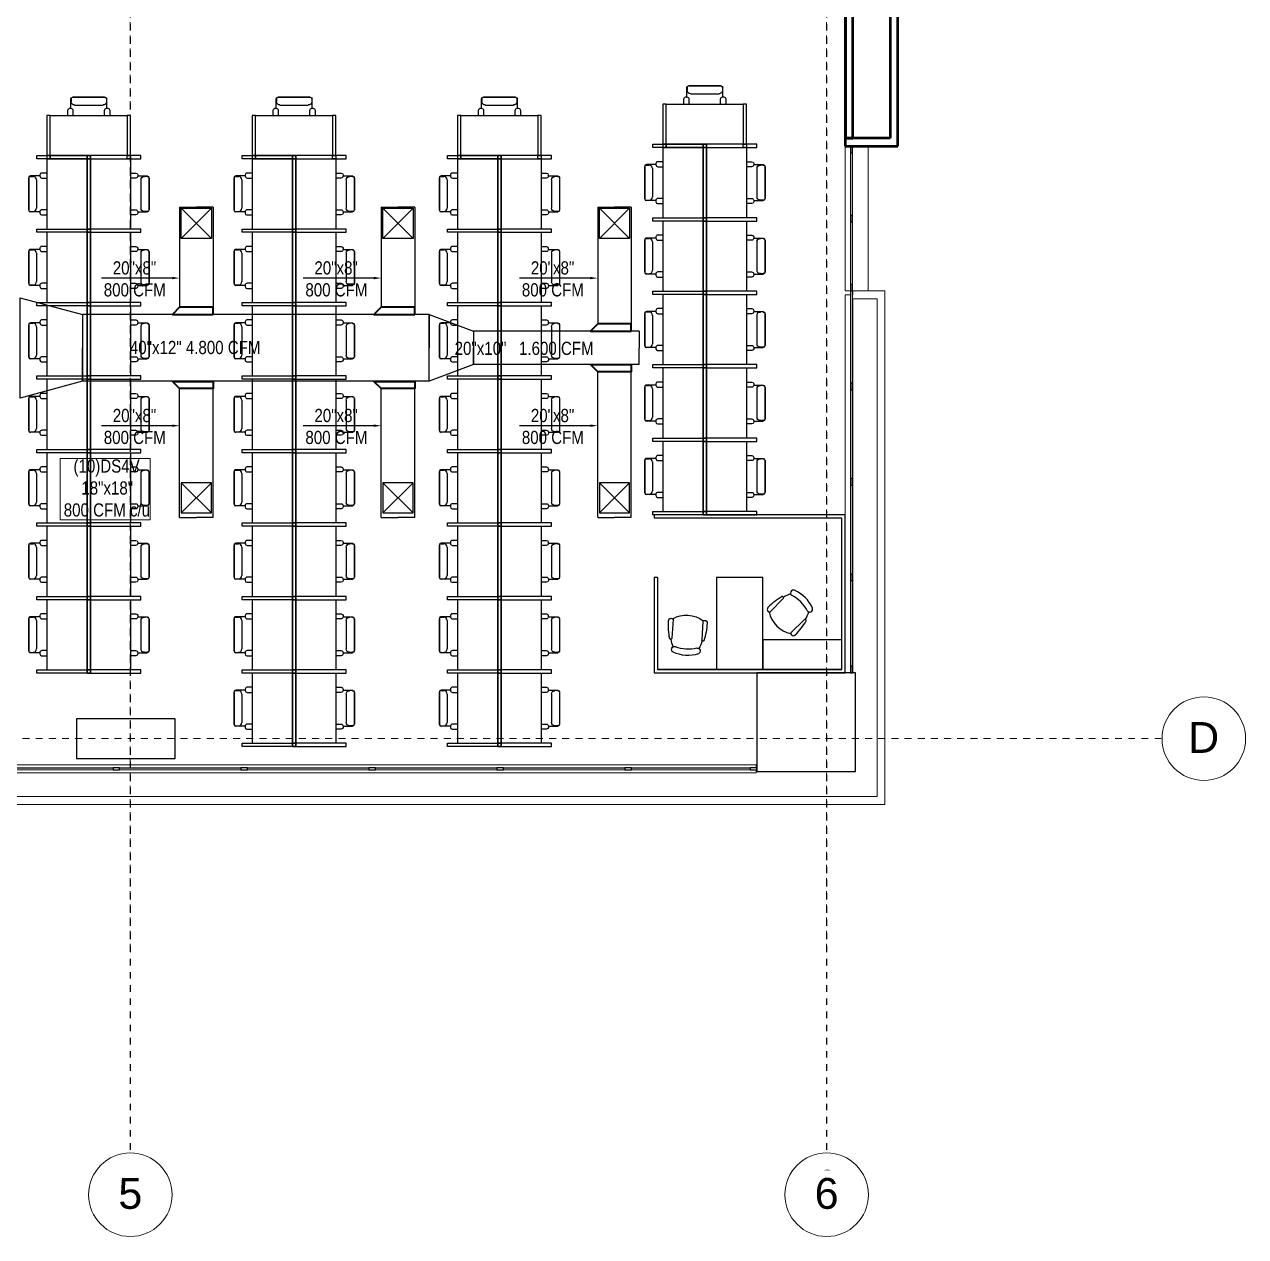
# Model space of a CAD drawing. Header units: inches. Extents: x -3 to 209, y -384 to 20.
# Drawn here: x 174.79 to 193.34, y -209.43 to -191.02 of the extents above; entities that cross this region are included whole.
import ezdxf
from ezdxf import colors
from ezdxf.entities.mleader import LeaderData, LeaderLine
from ezdxf.math import Vec2, Vec3

# ---------------------------------------------------------------- set-up
doc = ezdxf.new("R2010")
doc.units = ezdxf.units.IN
doc.header["$MEASUREMENT"] = 0
for name, pattern in [('Grid Line', [0.022225, 0.0127, -0.003175, 0.003175, -0.003175]), ('Grid Line 1_2_', [0.022225, 0.0127, -0.003175, 0.003175, -0.003175]), ('HIDDEN2', [0.1875, 0.125, -0.0625])]:
    doc.linetypes.add(name, pattern=pattern)
for name, color, linetype, lineweight in [('A-GLAZ-CURT', 253, 'Continuous', 9), ('A-GLAZ-CWMG', 253, 'Continuous', 9), ('A-WALL-PATT', 253, 'Continuous', 50), ('HVAC -Textos Suministro', 7, 'Continuous', 9), ('HVAC Suministro', 5, 'Continuous', 40), ('S-COLS', 6, 'Continuous', 13), ('S-GRID', 253, 'Continuous', 9), ('S-GRID-IDEN', 253, 'Continuous', 9)]:
    doc.layers.add(name, color=color, linetype=linetype, lineweight=lineweight)
for name, color, linetype in [('A-WALL', 253, 'Continuous'), ('HVAC-Rejillas', 2, 'HIDDEN2'), ('HVAC-Suministro', 170, 'Continuous'), ('NFF-FURN', 253, 'Continuous'), ('NFF-LIGHT', 253, 'Continuous')]:
    doc.layers.add(name, color=color, linetype=linetype)
doc.styles.add('Arial', font='arial.ttf', dxfattribs={"height": 0.225})
doc.styles.add('Arial Narrow', font='ARIALN.TTF', dxfattribs={"height": 0.00295})
doc.styles.add('Arial_1', font='arial.ttf', dxfattribs={"height": 0.553237})
doc.styles.get("Standard").update_dxf_attribs({"font": 'arial.ttf'})

# ---------------------------------------------------------------- blocks, each defined once
blk = doc.blocks.new('ds')
at = {"linetype": 'ByBlock', "lineweight": -2}
for p, q in [((-0.0127, -0.0127), (0.0127, 0.0127)), ((-0.0127, 0.0127), (0.0127, -0.0127)), ((-0.0127, -0.0127), (-0.0127, 0.0127)), ((-0.0127, 0.0127), (0.0127, 0.0127)), ((0.0127, 0.0127), (0.0127, -0.0127)), ((0.0127, -0.0127), (-0.0127, -0.0127))]:
    blk.add_line(p, q, dxfattribs=at)
blk = doc.blocks.new('*U69')
blk.add_lwpolyline([(-0.26, -0.0566), (-0.26, 0), (0, 0), (0.0566, -0.0566), (-0.26, -0.0566)])
blk = doc.blocks.new('om 2')
at = {"layer": 'NFF-FURN', "linetype": 'ByBlock', "lineweight": -2, "extrusion": (0, 0, -1)}
for points in [[(1900, -1400), (1900, 0)], [(1200, -450), (1200, 0)], [(1200, 0), (1200, -1400)], [(2562, -265), (2562, -265)], [(2525, -346), (2525, -346)], [(2203, -325), (2203, -325)], [(2177, -238), (2177, -238)], [(2613, -468), (2613, -468)], [(2559, -761), (2581, -476)], [(2112, -733), (2126, -448)], [(2095, -436), (2095, -436)], [(0, -450), (1200, -450)], [(707, -525), (707, -525)], [(2630, -741), (2630, -741)], [(2112, -733), (2112, -733)], [(2044, -705), (2044, -705)], [(773, -557), (773, -557)], [(773, -557), (568, -756)], [(538, -740), (538, -740)], [(2559, -761), (2559, -761)], [(1089, -875), (1089, -875)], [(1089, -875), (889, -1079)], [(526, -895), (526, -895)], [(1120, -942), (1120, -942)], [(904, -1109), (904, -1109)], [(444, -932), (444, -932)], [(754, -1123), (754, -1123)], [(717, -1204), (717, -1204)], [(1200, -1400), (1900, -1400)]]:
    blk.add_lwpolyline(points, dxfattribs=at)
for points in [[(2558, -345, -0.084773), (2591, -462)], [(2562, -265), (2568, -269), (2574, -275, -0.415301), (2570, -338), (2564, -342), (2558, -345)], [(2562, -265), (2568, -269), (2574, -275, -0.415301), (2570, -338, -0.275335), (2525, -346)], [(2177, -238, -0.190618), (2562, -265)], [(2177, -238, -0.190618), (2562, -265)], [(2203, -325, -0.163773), (2525, -346)], [(2203, -325, -0.260185), (2161, -310, -0.41472), (2165, -246), (2171, -242), (2177, -238)], [(2170, -318), (2165, -314), (2161, -310, -0.41472), (2165, -246), (2171, -242), (2177, -238)], [(2120, -434, -0.064311), (2170, -318)], [(2613, -468, -0.062864), (2630, -741)], [(2613, -468, -0.062864), (2630, -741)], [(2591, -462, -0.335448), (2612, -466), (2613, -468)], [(2581, -476), (2582, -470), (2587, -465, -0.415881), (2612, -466), (2613, -468)], [(2095, -436), (2097, -434, -0.415432), (2122, -436), (2125, -442), (2126, -448)], [(2095, -436), (2097, -434, -0.379395), (2120, -434)], [(2044, -705, -0.062793), (2095, -436)], [(2044, -705, -0.062793), (2095, -436)], [(1102, -876, 0.300719), (773, -545)], [(773, -557), (774, -553, 0.414852), (735, -514, 0.197378), (707, -525)], [(773, -545, 0.360765), (735, -514, 0.197378), (707, -525)], [(707, -525, 0.062793), (538, -740)], [(707, -525, 0.062793), (538, -740)], [(2630, -741, -0.198888), (2616, -768, -0.347278), (2568, -771)], [(2630, -741, -0.198158), (2616, -768, -0.414966), (2562, -765), (2559, -761)], [(2568, -771, -0.300719), (2103, -741)], [(2112, -733), (2109, -737, -0.414852), (2054, -733, -0.197378), (2044, -705)], [(2103, -741, -0.360765), (2054, -733, -0.197378), (2044, -705)], [(538, -740), (538, -743, 0.415432), (556, -761), (562, -759), (568, -756)], [(538, -740), (538, -743, 0.379395), (553, -760)], [(1120, -942, 0.198158), (1132, -914, 0.414966), (1093, -875), (1089, -875)], [(1120, -942, 0.198888), (1132, -914, 0.347278), (1102, -876)], [(526, -895, 0.163773), (754, -1123)], [(553, -760, 0.064311), (499, -875)], [(526, -895, 0.260185), (487, -873, 0.41472), (442, -918), (442, -925), (444, -932)], [(499, -875), (493, -874), (487, -873, 0.41472), (442, -918), (442, -925), (444, -932)], [(904, -1109, 0.062864), (1120, -942)], [(904, -1109, 0.062864), (1120, -942)], [(889, -1079), (885, -1085), (884, -1092, 0.415881), (901, -1109), (904, -1109)], [(884, -1096, 0.335448), (901, -1109), (904, -1109)], [(775, -1148, 0.084773), (884, -1096)], [(444, -932, 0.190618), (717, -1204)], [(444, -932, 0.190618), (717, -1204)], [(717, -1204), (724, -1206), (732, -1207, 0.415301), (777, -1162, 0.275335), (754, -1123)], [(717, -1204), (724, -1206), (732, -1207, 0.415301), (777, -1162), (777, -1155), (775, -1148)]]:
    blk.add_lwpolyline(points, format="xyb", dxfattribs=at)
at = {"layer": 'NFF-LIGHT', "linetype": 'ByBlock', "lineweight": -2}
for p, q in [((1, 0), (-2800, 0)), ((-2800, 0), (1, 0)), ((-2800, -1400), (-2800, 0)), ((1, 0), (1, -2300)), ((-2800, -1400), (-2850, -1400)), ((1, -2300), (-2850, -2300))]:
    blk.add_line(p, q, dxfattribs=at)
blk.add_lwpolyline([(-2850, -1400), (-2850, 50), (51, 50), (51, -2350), (-2850, -2350), (-2850, -2300)], dxfattribs=at)
at = {"layer": 'NFF-LIGHT', "linetype": 'ByBlock', "lineweight": -2, "extrusion": (0, 0, -1)}
for points in [[(1900, 0), (1200, 0)], [(1200, 0), (0, 0)], [(0, 0), (0, -450)]]:
    blk.add_lwpolyline(points, dxfattribs=at)
blk = doc.blocks.new('Grid - Grid Head - Circle-V29-COMUNICACIONES PISO 4 AVA')
at = {"layer": 'S-GRID-IDEN', "linetype": 'ByBlock', "lineweight": -2}
blk.add_circle((0, 0), 0.00635, dxfattribs=at)
blk = doc.blocks.new('tlws')
at = {"layer": 'NFF-FURN', "linetype": 'ByBlock', "lineweight": -2}
for p, q in [((-318, -610), (-318, -691)), ((-291, -718), (-273, -718)), ((-273, -718), (-273, -861)), ((-241, -686), (-241, -610)), ((241, -610), (241, -687)), ((273, -719), (291, -719)), ((273, -719), (273, -861)), ((318, -692), (318, -610)), ((-267, -864), (-267, -819)), ((-248, -886), (248, -886)), ((-241, -890), (241, -890)), ((-216, -768), (216, -768)), ((267, -864), (267, -819))]:
    blk.add_line(p, q, dxfattribs=at)
for points in [[(-585, 50), (-585, 0), (-635, 0), (-635, 50)], [(-585, 0), (-585, 50), (585, 50), (585, 0)], [(585, 0), (-585, 0), (-585, -610), (585, -610)], [(585, 50), (585, 0), (635, 0), (635, 50)]]:
    blk.add_lwpolyline(points, close=True, dxfattribs=at)
for points in [[(-585, 0), (-585, -610), (-635, -610), (-635, 0), (-585, 0)], [(635, 0), (635, -610), (585, -610), (585, 0), (635, 0)]]:
    blk.add_lwpolyline(points, dxfattribs=at)
for centre, radius, start, end in [((-291, -691), 26.9, 180, 270), ((-273, -686), 32.3, 270, 0), ((273, -687), 32.3, 180, 270), ((291, -692), 26.9, 270, 0), ((-248, -861), 25.4, 180, 270), ((-216, -819), 50.8, 90, 180), ((-241, -864), 25.4, 180, 270), ((216, -819), 50.8, 0, 90), ((241, -864), 25.4, 270, 0), ((248, -861), 25.4, 270, 0)]:
    blk.add_arc(centre, radius, start, end, dxfattribs=at)
blk = doc.blocks.new('nci')
at = {"layer": 'NFF-FURN', "linetype": 'ByBlock', "lineweight": -2}
for p, q in [((717, -265), (635, -265)), ((635, -342), (712, -342)), ((744, -310), (744, -292)), ((744, -310), (886, -310)), ((793, -799), (793, -367)), ((889, -316), (844, -316)), ((911, -831), (911, -335)), ((915, -824), (915, -342)), ((711, -824), (635, -824)), ((635, -901), (716, -901)), ((743, -874), (743, -856)), ((743, -856), (886, -856)), ((889, -850), (844, -850))]:
    blk.add_line(p, q, dxfattribs=at)
for points in [[(-25, -50), (25, -50), (25, 0), (-25, 0)], [(25, -1116), (-25, -1116), (-25, -50), (25, -50)], [(25, -50), (25, -1116), (635, -1116), (635, -50)], [(-25, -1116), (25, -1116), (25, -1166), (-25, -1166)]]:
    blk.add_lwpolyline(points, close=True, dxfattribs=at)
for points in [[(25, 0), (789, 0), (789, -50), (25, -50), (25, 0)], [(25, -1116), (789, -1116), (789, -1166), (25, -1166), (25, -1116)]]:
    blk.add_lwpolyline(points, dxfattribs=at)
for centre, radius, start, end in [((712, -310), 32.3, 270, 0), ((717, -292), 26.9, 0, 90), ((844, -367), 50.8, 90, 180), ((886, -335), 25.4, 0, 90), ((889, -342), 25.4, 0, 90), ((711, -856), 32.3, 0, 90), ((716, -874), 26.9, 270, 0), ((844, -799), 50.8, 180, 270), ((886, -831), 25.4, 270, 0), ((889, -824), 25.4, 270, 0)]:
    blk.add_arc(centre, radius, start, end, dxfattribs=at)

msp = doc.modelspace()

# ---------------------------------------------------------------- linework, layer by layer
at = {"layer": 'A-GLAZ-CURT', "lineweight": 18}
for p, q in [((187.369, -192.968), (187.344, -192.968)), ((187.344, -192.968), (187.344, -193.918)), ((187.369, -193.918), (187.369, -192.968)), ((187.344, -193.918), (187.369, -193.918)), ((187.369, -194.018), (187.344, -194.018)), ((187.344, -194.018), (187.344, -194.967)), ((187.369, -194.967), (187.369, -194.018)), ((187.344, -194.967), (187.369, -194.967)), ((187.369, -195.067), (187.344, -195.067)), ((187.344, -195.067), (187.344, -196.467)), ((187.369, -196.467), (187.369, -195.067)), ((187.344, -196.467), (187.369, -196.467)), ((187.369, -196.567), (187.344, -196.567)), ((187.344, -196.567), (187.344, -197.917)), ((187.369, -197.917), (187.369, -196.567)), ((187.344, -197.917), (187.369, -197.917)), ((187.369, -198.017), (187.344, -198.017)), ((187.344, -198.017), (187.344, -199.367)), ((187.369, -199.367), (187.369, -198.017)), ((187.344, -199.367), (187.369, -199.367)), ((187.369, -199.467), (187.344, -199.467)), ((187.344, -199.467), (187.344, -200.767)), ((187.369, -200.767), (187.369, -199.467)), ((187.344, -200.767), (187.369, -200.767)), ((176.136, -202.315), (174.292, -202.315)), ((174.292, -202.34), (176.136, -202.34)), ((176.136, -202.34), (176.136, -202.315)), ((178.08, -202.315), (176.236, -202.315)), ((176.236, -202.315), (176.236, -202.34)), ((176.236, -202.34), (178.08, -202.34)), ((178.08, -202.34), (178.08, -202.315)), ((180.024, -202.315), (178.18, -202.315)), ((178.18, -202.315), (178.18, -202.34)), ((178.18, -202.34), (180.024, -202.34)), ((180.024, -202.34), (180.024, -202.315)), ((181.967, -202.315), (180.124, -202.315)), ((180.124, -202.315), (180.124, -202.34)), ((180.124, -202.34), (181.967, -202.34)), ((181.967, -202.34), (181.967, -202.315)), ((183.911, -202.315), (182.067, -202.315)), ((182.067, -202.315), (182.067, -202.34)), ((182.067, -202.34), (183.911, -202.34)), ((183.911, -202.34), (183.911, -202.315)), ((185.815, -202.315), (184.011, -202.315)), ((184.011, -202.315), (184.011, -202.34)), ((184.011, -202.34), (185.815, -202.34)), ((185.815, -202.34), (185.815, -202.315))]:
    msp.add_line(p, q, dxfattribs=at)
at = {"layer": 'A-GLAZ-CWMG', "lineweight": 25, "extrusion": (0, 0, -1)}
for p, q in [((187.372, -192.868), (187.342, -192.868)), ((187.342, -192.868), (187.342, -192.968)), ((187.372, -192.968), (187.372, -192.868)), ((187.342, -192.968), (187.372, -192.968)), ((187.372, -193.918), (187.342, -193.918)), ((187.342, -193.918), (187.342, -194.018)), ((187.342, -194.018), (187.372, -194.018)), ((187.372, -194.018), (187.372, -193.918)), ((187.372, -196.467), (187.342, -196.467)), ((187.342, -196.467), (187.342, -196.567)), ((187.342, -196.567), (187.372, -196.567)), ((187.372, -196.567), (187.372, -196.467)), ((187.372, -197.917), (187.342, -197.917)), ((187.342, -197.917), (187.342, -198.017)), ((187.372, -198.017), (187.372, -197.917)), ((187.342, -198.017), (187.372, -198.017)), ((187.372, -199.367), (187.342, -199.367)), ((187.342, -199.367), (187.342, -199.467)), ((187.372, -199.467), (187.372, -199.367)), ((187.342, -199.467), (187.372, -199.467)), ((176.236, -202.312), (176.136, -202.312)), ((176.136, -202.312), (176.136, -202.342)), ((176.136, -202.342), (176.236, -202.342)), ((176.236, -202.342), (176.236, -202.312)), ((178.18, -202.312), (178.08, -202.312)), ((178.08, -202.312), (178.08, -202.342)), ((178.08, -202.342), (178.18, -202.342)), ((178.18, -202.342), (178.18, -202.312)), ((180.124, -202.312), (180.024, -202.312)), ((180.024, -202.312), (180.024, -202.342)), ((180.024, -202.342), (180.124, -202.342)), ((180.124, -202.342), (180.124, -202.312)), ((182.067, -202.312), (181.967, -202.312)), ((181.967, -202.312), (181.967, -202.342)), ((181.967, -202.342), (182.067, -202.342)), ((182.067, -202.342), (182.067, -202.312)), ((184.011, -202.312), (183.911, -202.312)), ((183.911, -202.312), (183.911, -202.342)), ((183.911, -202.342), (184.011, -202.342)), ((184.011, -202.342), (184.011, -202.312))]:
    msp.add_line(p, q, dxfattribs=at)
at = {"layer": 'A-GLAZ-CWMG'}
for p, q in [((187.342, -192.968), (187.342, -193.918)), ((187.372, -192.968), (187.372, -193.918)), ((187.342, -194.018), (187.342, -194.967)), ((187.372, -194.018), (187.372, -194.967)), ((187.342, -195.067), (187.342, -196.467)), ((187.372, -195.067), (187.372, -196.467)), ((187.342, -196.567), (187.342, -197.917)), ((187.372, -196.567), (187.372, -197.917)), ((187.342, -198.017), (187.342, -199.367)), ((187.372, -198.017), (187.372, -199.367)), ((187.342, -199.467), (187.342, -200.767)), ((187.372, -199.467), (187.372, -200.767)), ((174.292, -202.312), (176.136, -202.312)), ((174.292, -202.342), (176.136, -202.342)), ((176.236, -202.312), (178.08, -202.312)), ((176.236, -202.342), (178.08, -202.342)), ((178.18, -202.312), (180.024, -202.312)), ((178.18, -202.342), (180.024, -202.342)), ((180.124, -202.312), (181.967, -202.312)), ((180.124, -202.342), (181.967, -202.342)), ((182.067, -202.312), (183.911, -202.312)), ((182.067, -202.342), (183.911, -202.342)), ((184.011, -202.312), (185.815, -202.312)), ((184.011, -202.342), (185.815, -202.342))]:
    msp.add_line(p, q, dxfattribs=at)
at = {"layer": 'A-GLAZ-CWMG', "lineweight": 25}
for p, q in [((187.372, -194.967), (187.342, -194.967)), ((187.342, -194.967), (187.342, -195.067)), ((187.372, -195.067), (187.372, -194.967)), ((187.342, -195.067), (187.372, -195.067)), ((187.372, -200.767), (187.342, -200.767)), ((187.342, -200.767), (187.342, -200.867)), ((187.342, -200.867), (187.372, -200.867)), ((187.372, -200.867), (187.372, -200.767)), ((185.915, -202.312), (185.815, -202.312)), ((185.815, -202.312), (185.815, -202.342)), ((185.815, -202.342), (185.915, -202.342)), ((185.915, -202.342), (185.915, -202.312))]:
    msp.add_line(p, q, dxfattribs=at)
at = {"layer": 'A-WALL', "lineweight": 50}
for p, q in [((187.257, -190.267), (187.257, -192.748)), ((187.377, -192.748), (187.377, -190.267)), ((187.94, -190.267), (187.94, -192.748)), ((188.06, -192.868), (188.06, -190.267)), ((187.94, -192.748), (187.257, -192.748)), ((187.257, -192.748), (187.257, -192.868)), ((187.257, -192.748), (187.377, -192.748)), ((187.257, -192.868), (187.94, -192.868)), ((187.94, -192.868), (188.06, -192.868))]:
    msp.add_line(p, q, dxfattribs=at)
at = {"layer": 'A-WALL', "lineweight": 18}
msp.add_line((187.277, -190.267), (187.277, -192.748), dxfattribs=at)
at = {"layer": 'A-WALL', "lineweight": 9}
for p, q in [((187.257, -195.067), (187.257, -192.868)), ((187.607, -192.868), (187.607, -195.067)), ((187.257, -195.067), (187.342, -195.067)), ((187.257, -200.867), (187.257, -195.127)), ((187.257, -195.127), (187.342, -195.127)), ((187.372, -195.067), (187.377, -195.067)), ((187.372, -195.127), (187.377, -195.127)), ((187.377, -195.067), (187.743, -195.067)), ((187.377, -195.067), (187.377, -195.127)), ((187.863, -195.067), (187.743, -195.067)), ((187.863, -195.067), (187.863, -202.748)), ((187.377, -195.187), (187.377, -200.867)), ((187.743, -195.187), (187.377, -195.187)), ((187.743, -202.748), (187.743, -195.187)), ((170.365, -202.267), (185.905, -202.267)), ((185.905, -202.387), (170.485, -202.387)), ((185.905, -202.267), (185.905, -202.312)), ((185.905, -202.342), (185.905, -202.387)), ((170.485, -202.748), (187.743, -202.748)), ((187.863, -202.868), (187.863, -202.748)), ((187.863, -202.868), (170.365, -202.868))]:
    msp.add_line(p, q, dxfattribs=at)
at = {"layer": 'A-WALL-PATT', "linetype": 'Continuous', "lineweight": 9}
msp.add_line((187.277, -192.435), (187.276, -192.438), dxfattribs=at)
at = {"layer": 'HVAC -Textos Suministro'}
msp.add_lwpolyline([(176.701, -198.544), (175.333, -198.544), (175.333, -197.609), (176.701, -197.609)], close=True, dxfattribs=at)
at = {"layer": 'HVAC-Suministro'}
for p, q in [((177.148, -193.792), (177.402, -193.792)), ((177.148, -193.792), (177.148, -195.312)), ((177.656, -193.792), (177.402, -193.792)), ((177.656, -193.792), (177.656, -195.312)), ((180.211, -193.792), (180.465, -193.792)), ((180.211, -193.792), (180.211, -195.312)), ((180.719, -193.792), (180.465, -193.792)), ((180.719, -193.792), (180.719, -195.312)), ((183.499, -193.792), (183.753, -193.792)), ((183.499, -193.792), (183.499, -195.566)), ((184.007, -193.792), (183.753, -193.792)), ((184.007, -193.792), (184.007, -195.566)), ((177.148, -195.312), (177.402, -195.312)), ((177.656, -195.312), (177.402, -195.312)), ((180.211, -195.312), (180.465, -195.312)), ((180.719, -195.312), (180.465, -195.312)), ((180.938, -195.423), (175.672, -195.423)), ((175.672, -195.423), (175.672, -195.931)), ((180.938, -195.423), (180.938, -195.931)), ((184.128, -195.677), (181.612, -195.677)), ((181.612, -195.677), (181.612, -195.931)), ((183.499, -195.566), (183.753, -195.566)), ((184.007, -195.566), (183.753, -195.566)), ((184.128, -195.677), (184.128, -195.931)), ((175.672, -196.439), (175.672, -195.931)), ((180.938, -196.439), (180.938, -195.931)), ((181.612, -196.185), (181.612, -195.931)), ((184.128, -196.185), (184.128, -195.931)), ((184.128, -196.185), (181.612, -196.185)), ((180.938, -196.439), (175.672, -196.439)), ((183.499, -198.506), (183.499, -196.296)), ((183.499, -196.296), (183.753, -196.296)), ((184.007, -196.296), (183.753, -196.296)), ((184.007, -198.506), (184.007, -196.296)), ((177.148, -198.506), (177.148, -196.55)), ((177.148, -196.55), (177.402, -196.55)), ((177.656, -196.55), (177.402, -196.55)), ((177.656, -198.506), (177.656, -196.55)), ((180.211, -198.506), (180.211, -196.55)), ((180.211, -196.55), (180.465, -196.55)), ((180.719, -196.55), (180.465, -196.55)), ((180.719, -198.506), (180.719, -196.55)), ((177.148, -198.506), (177.402, -198.506)), ((177.656, -198.506), (177.402, -198.506)), ((180.211, -198.506), (180.465, -198.506)), ((180.719, -198.506), (180.465, -198.506)), ((183.499, -198.506), (183.753, -198.506)), ((184.007, -198.506), (183.753, -198.506))]:
    msp.add_line(p, q, dxfattribs=at)
for points in [[(174.727, -195.169), (175.672, -195.423), (175.672, -196.439), (174.727, -196.693)], [(180.938, -195.423), (181.612, -195.677), (181.612, -196.185), (180.938, -196.439)]]:
    msp.add_lwpolyline(points, close=True, dxfattribs=at)
at = {"layer": 'S-COLS', "lineweight": 25}
for p, q in [((187.416, -200.867), (185.916, -200.867)), ((185.916, -200.867), (185.916, -202.367)), ((187.416, -202.367), (187.416, -200.867)), ((177.08, -201.567), (175.58, -201.567)), ((175.58, -201.567), (175.58, -202.167)), ((177.08, -202.167), (177.08, -201.567)), ((175.58, -202.167), (177.08, -202.167)), ((185.916, -202.367), (187.416, -202.367))]:
    msp.add_line(p, q, dxfattribs=at)
at = {"layer": 'S-GRID', "linetype": 'Grid Line 1_2_'}
for p, q in [((176.399, -161.012), (176.399, -208.16)), ((176.399, -161.012), (176.399, -208.16)), ((186.977, -161.012), (186.977, -208.16)), ((186.977, -161.012), (186.977, -208.16)), ((122.761, -201.867), (192.072, -201.867)), ((122.761, -201.867), (192.072, -201.867))]:
    msp.add_line(p, q, dxfattribs=at)
at = {"layer": 'S-GRID', "linetype": 'Grid Line'}
for p, q in [((176.4, -161.012), (176.4, -208.16)), ((186.978, -161.012), (186.978, -208.16)), ((176.395, -162.785), (176.395, -205.178)), ((186.977, -162.785), (186.977, -205.178)), ((122.761, -201.867), (192.072, -201.867)), ((123.567, -201.867), (190.878, -201.867))]:
    msp.add_line(p, q, dxfattribs=at)

# ---------------------------------------------------------------- block references
at = {"layer": 'HVAC Suministro', "yscale": 1.953866694221574, "zscale": 1.953866694221574}
for p, xscale, rotation in [((177.148, -195.312), -1.953866694221574, 1.681918604390376e-08), ((180.211, -195.312), -1.953866694221574, 1.681918604390376e-08), ((183.499, -195.566), -1.953866694221574, 1.681918604390376e-08), ((183.499, -196.296), 1.953866694221574, 179.9999999831808), ((177.148, -196.55), 1.953866694221574, 179.9999999831808), ((180.211, -196.55), 1.953866694221574, 179.9999999831808)]:
    msp.add_blockref('*U69', p, dxfattribs=dict(at, xscale=xscale, rotation=rotation))
at = {"layer": 'HVAC-Rejillas', "xscale": 18, "yscale": 18, "zscale": 12, "rotation": 180}
for p in [(177.402, -194.039), (180.465, -194.039), (183.753, -194.039)]:
    msp.add_blockref('ds', p, dxfattribs=at)
at = {"layer": 'HVAC-Rejillas', "xscale": -18, "yscale": 18, "zscale": 12}
for p in [(177.402, -198.21), (180.465, -198.21), (183.753, -198.21)]:
    msp.add_blockref('ds', p, dxfattribs=at)
at = {"layer": 'NFF-FURN', "yscale": 0.0009999999999852297, "zscale": 0.0009999999999852297, "rotation": 180}
for name, p, xscale in [('tlws', (185.126, -192.838), -0.0009999999999852297), ('tlws', (175.768, -193.01), -0.0009999999999852297), ('tlws', (178.887, -193.01), -0.0009999999999852297), ('tlws', (182.006, -193.01), -0.0009999999999852297), ('nci', (185.126, -194.004), 0.0009999999999852297), ('nci', (185.126, -194.004), -0.0009999999999852297), ('nci', (175.768, -194.176), 0.0009999999999852297), ('nci', (175.768, -194.176), -0.0009999999999852297), ('nci', (178.887, -194.176), 0.0009999999999852297), ('nci', (178.887, -194.176), -0.0009999999999852297), ('nci', (182.006, -194.176), 0.0009999999999852297), ('nci', (182.006, -194.176), -0.0009999999999852297), ('nci', (185.126, -195.12), 0.0009999999999852297), ('nci', (185.126, -195.12), -0.0009999999999852297), ('nci', (175.768, -195.292), 0.0009999999999852297), ('nci', (175.768, -195.292), -0.0009999999999852297), ('nci', (178.887, -195.292), 0.0009999999999852297), ('nci', (178.887, -195.292), -0.0009999999999852297), ('nci', (182.006, -195.292), 0.0009999999999852297), ('nci', (182.006, -195.292), -0.0009999999999852297), ('nci', (185.126, -196.236), 0.0009999999999852297), ('nci', (185.126, -196.236), -0.0009999999999852297), ('nci', (175.768, -196.408), 0.0009999999999852297), ('nci', (175.768, -196.408), -0.0009999999999852297), ('nci', (178.887, -196.408), 0.0009999999999852297), ('nci', (178.887, -196.408), -0.0009999999999852297), ('nci', (182.006, -196.408), 0.0009999999999852297), ('nci', (182.006, -196.408), -0.0009999999999852297), ('nci', (185.126, -197.352), 0.0009999999999852297), ('nci', (185.126, -197.352), -0.0009999999999852297), ('nci', (175.768, -197.524), 0.0009999999999852297), ('nci', (175.768, -197.524), -0.0009999999999852297), ('nci', (178.887, -197.524), 0.0009999999999852297), ('nci', (178.887, -197.524), -0.0009999999999852297), ('nci', (182.006, -197.524), 0.0009999999999852297), ('nci', (182.006, -197.524), -0.0009999999999852297), ('nci', (185.126, -198.468), 0.0009999999999852297), ('nci', (185.126, -198.468), -0.0009999999999852297), ('nci', (175.768, -198.64), 0.0009999999999852297), ('nci', (175.768, -198.64), -0.0009999999999852297), ('nci', (178.887, -198.64), 0.0009999999999852297), ('nci', (178.887, -198.64), -0.0009999999999852297), ('nci', (182.006, -198.64), 0.0009999999999852297), ('nci', (182.006, -198.64), -0.0009999999999852297), ('nci', (175.768, -199.756), 0.0009999999999852297), ('nci', (175.768, -199.756), -0.0009999999999852297), ('nci', (178.887, -199.756), 0.0009999999999852297), ('nci', (178.887, -199.756), -0.0009999999999852297), ('nci', (182.006, -199.756), 0.0009999999999852297), ('nci', (182.006, -199.756), -0.0009999999999852297), ('nci', (175.768, -200.872), 0.0009999999999852297), ('nci', (175.768, -200.872), -0.0009999999999852297), ('nci', (178.887, -200.872), 0.0009999999999852297), ('nci', (178.887, -200.872), -0.0009999999999852297), ('nci', (182.006, -200.872), 0.0009999999999852297), ('nci', (182.006, -200.872), -0.0009999999999852297), ('nci', (178.887, -201.988), 0.0009999999999852297), ('nci', (178.887, -201.988), -0.0009999999999852297), ('nci', (182.006, -201.988), 0.0009999999999852297), ('nci', (182.006, -201.988), -0.0009999999999852297)]:
    msp.add_blockref(name, p, dxfattribs=dict(at, xscale=xscale))
at = {"layer": 'NFF-LIGHT', "xscale": -0.0009999999999852297, "yscale": 0.0009999999999852297, "zscale": 0.0009999999999852297, "rotation": 180}
msp.add_blockref('om 2', (187.206, -200.817), dxfattribs=at)

# ---------------------------------------------------------------- texts
at = {"layer": 'HVAC -Textos Suministro', "char_height": 0.2, "attachment_point": 1, "style": 'Arial Narrow'}
for s, insert, width in [('\\pi0.69256;20"x8" \\P\\pi0.55579;800 CFM', (175.44, -194.616), 2.02741), ('\\pi0.69256;20"x8" \\P\\pi0.55579;800 CFM', (178.503, -194.616), 2.02741), ('\\pi0.69256;20"x8" \\P\\pi0.55579;800 CFM', (181.791, -194.616), 2.02741), ('40"x12" 4.800 CFM', (176.392, -195.825), 2.11884), ('20"x10"   1.600 CFM', (181.326, -195.838), 2.11884), ('\\pi0.69256;20"x8" \\P\\pi0.55579;800 CFM', (175.44, -196.858), 2.02741), ('\\pi0.69256;20"x8" \\P\\pi0.55579;800 CFM', (178.503, -196.858), 2.02741), ('\\pi0.69256;20"x8" \\P\\pi0.55579;800 CFM', (181.791, -196.858), 2.02741), ('\\pi0.32224;(10)DS4V\\P\\pi0.44162;18"x18"\\P\\pi0.17456;800 CFM c/u', (175.213, -197.626), 1.6348)]:
    msp.add_mtext(s, dxfattribs=dict(at, insert=insert, width=width))
at = {"layer": 'S-GRID-IDEN', "attachment_point": 2, "line_spacing_factor": 0.938532, "bg_fill": 3, "box_fill_scale": 1.25, "bg_fill_color": 0, "bg_fill_transparency": 0}
for s, insert, char_height, width, style in [('D', (192.569, -201.629), 0.443, 0.52915, 'Arial_1'), ('6', (186.978, -208.42), 0.443, 0.41036, 'Arial_1'), ('5', (176.399, -208.541), 0.468, 0.43434, 'Arial')]:
    msp.add_mtext(s, dxfattribs=dict(at, insert=insert, char_height=char_height, width=width, style=style))

# ---------------------------------------------------------------- leaders
at = {"layer": 'HVAC -Textos Suministro'}
ml = msp.add_multileader_mtext('Standard', dxfattribs=at)
ml.set_content('', color=256)
ml.set_leader_properties()
ml.build(insert=Vec2(0, 0))
ml.multileader.update_dxf_attribs({"dogleg_length": 0.36, "arrow_head_size": 0.113})
ctx = ml.context
ctx.base_point, ctx.char_height, ctx.arrow_head_size, ctx.landing_gap_size, ctx.plane_origin, ctx.plane_x_axis, ctx.plane_y_axis = Vec3(175.962, -194.871), 0.113, 0.113, 0.0564, Vec3(171.665, -194.373), Vec3(-1, 0), Vec3(0, -1)
notes = []
notes.append((ctx, [(1, (1, 1, 0), (176.176, -194.871), (-1, 0), 0.214, [(0, [(177.148, -194.871)], 0, [])])]))
ctx.mtext.insert, ctx.mtext.text_direction, ctx.mtext.rotation, ctx.mtext.flow_direction = Vec3(175.905, -194.928), Vec3(-1, 0), 3.141593, 5
ml = msp.add_multileader_mtext('Standard', dxfattribs=at)
ml.set_content('', color=256)
ml.set_leader_properties()
ml.build(insert=Vec2(0, 0))
ml.multileader.update_dxf_attribs({"dogleg_length": 0.36, "arrow_head_size": 0.113})
ctx = ml.context
ctx.base_point, ctx.char_height, ctx.arrow_head_size, ctx.landing_gap_size, ctx.plane_origin, ctx.plane_x_axis, ctx.plane_y_axis = Vec3(179.025, -194.871), 0.113, 0.113, 0.0564, Vec3(174.729, -194.373), Vec3(-1, 0), Vec3(0, -1)
notes.append((ctx, [(1, (1, 1, 0), (179.239, -194.871), (-1, 0), 0.214, [(0, [(180.211, -194.871)], 0, [])])]))
ctx.mtext.insert, ctx.mtext.text_direction, ctx.mtext.rotation, ctx.mtext.flow_direction = Vec3(178.969, -194.928), Vec3(-1, 0), 3.141593, 5
ml = msp.add_multileader_mtext('Standard', dxfattribs=at)
ml.set_content('', color=256)
ml.set_leader_properties()
ml.build(insert=Vec2(0, 0))
ml.multileader.update_dxf_attribs({"dogleg_length": 0.36, "arrow_head_size": 0.113})
ctx = ml.context
ctx.base_point, ctx.char_height, ctx.arrow_head_size, ctx.landing_gap_size, ctx.plane_origin, ctx.plane_x_axis, ctx.plane_y_axis = Vec3(182.313, -194.871), 0.113, 0.113, 0.0564, Vec3(178.016, -194.373), Vec3(-1, 0), Vec3(0, -1)
notes.append((ctx, [(1, (1, 1, 0), (182.527, -194.871), (-1, 0), 0.214, [(0, [(183.499, -194.871)], 0, [])])]))
ctx.mtext.insert, ctx.mtext.text_direction, ctx.mtext.rotation, ctx.mtext.flow_direction = Vec3(182.256, -194.928), Vec3(-1, 0), 3.141593, 5
ml = msp.add_multileader_mtext('Standard', dxfattribs=at)
ml.set_content('', color=256)
ml.set_leader_properties()
ml.build(insert=Vec2(0, 0))
ml.multileader.update_dxf_attribs({"dogleg_length": 0.36, "arrow_head_size": 0.113})
ctx = ml.context
ctx.base_point, ctx.char_height, ctx.arrow_head_size, ctx.landing_gap_size, ctx.plane_origin, ctx.plane_x_axis, ctx.plane_y_axis = Vec3(175.962, -197.113), 0.113, 0.113, 0.0564, Vec3(171.665, -196.615), Vec3(-1, 0), Vec3(0, -1)
notes.append((ctx, [(1, (1, 1, 0), (176.176, -197.113), (-1, 0), 0.214, [(0, [(177.148, -197.113)], 0, [])])]))
ctx.mtext.insert, ctx.mtext.text_direction, ctx.mtext.rotation, ctx.mtext.flow_direction = Vec3(175.905, -197.169), Vec3(-1, 0), 3.141593, 5
ml = msp.add_multileader_mtext('Standard', dxfattribs=at)
ml.set_content('', color=256)
ml.set_leader_properties()
ml.build(insert=Vec2(0, 0))
ml.multileader.update_dxf_attribs({"dogleg_length": 0.36, "arrow_head_size": 0.113})
ctx = ml.context
ctx.base_point, ctx.char_height, ctx.arrow_head_size, ctx.landing_gap_size, ctx.plane_origin, ctx.plane_x_axis, ctx.plane_y_axis = Vec3(179.025, -197.113), 0.113, 0.113, 0.0564, Vec3(174.729, -196.615), Vec3(-1, 0), Vec3(0, -1)
notes.append((ctx, [(1, (1, 1, 0), (179.239, -197.113), (-1, 0), 0.214, [(0, [(180.211, -197.113)], 0, [])])]))
ctx.mtext.insert, ctx.mtext.text_direction, ctx.mtext.rotation, ctx.mtext.flow_direction = Vec3(178.969, -197.169), Vec3(-1, 0), 3.141593, 5
ml = msp.add_multileader_mtext('Standard', dxfattribs=at)
ml.set_content('', color=256)
ml.set_leader_properties()
ml.build(insert=Vec2(0, 0))
ml.multileader.update_dxf_attribs({"dogleg_length": 0.36, "arrow_head_size": 0.113})
ctx = ml.context
ctx.base_point, ctx.char_height, ctx.arrow_head_size, ctx.landing_gap_size, ctx.plane_origin, ctx.plane_x_axis, ctx.plane_y_axis = Vec3(182.313, -197.113), 0.113, 0.113, 0.0564, Vec3(178.016, -196.615), Vec3(-1, 0), Vec3(0, -1)
notes.append((ctx, [(1, (1, 1, 0), (182.527, -197.113), (-1, 0), 0.214, [(0, [(183.499, -197.113)], 0, [])])]))
ctx.mtext.insert, ctx.mtext.text_direction, ctx.mtext.rotation, ctx.mtext.flow_direction = Vec3(182.256, -197.169), Vec3(-1, 0), 3.141593, 5
for ctx, leaders in notes:
    for number, flags, end, landing, length, lines in leaders:
        leader = LeaderData()
        leader.index, (leader.has_last_leader_line, leader.has_dogleg_vector, leader.attachment_direction) = number, flags
        leader.last_leader_point, leader.dogleg_vector, leader.dogleg_length = Vec3(end), Vec3(landing), length
        for number, points, colour, breaks in lines:
            line = LeaderLine()
            line.index, line.vertices, line.color, line.breaks = number, Vec3.list(points), colors.encode_raw_color(colour), breaks
            leader.lines.append(line)
        ctx.leaders.append(leader)

# ---------------------------------------------------------------- next in the draw order: linework, layer by layer
at = {"layer": 'S-GRID-IDEN'}
msp.add_circle((176.399, -208.795), 0.635, dxfattribs=at)

# ---------------------------------------------------------------- next in the draw order: block references
at = {"lineweight": 5, "xscale": 99.99999999999993, "yscale": 99.99999999999993, "zscale": 99.99999999999993, "rotation": 180}
msp.add_blockref('Grid - Grid Head - Circle-V29-COMUNICACIONES PISO 4 AVA', (176.399, -208.795), dxfattribs=at)

# ---------------------------------------------------------------- next in the draw order: texts
at = {"layer": 'S-GRID-IDEN', "style": 'Arial'}
msp.add_text('5', height=0.468, dxfattribs=at).set_placement((176.217, -209.009))
at = {"layer": 'S-GRID-IDEN', "char_height": 0.468, "attachment_point": 2, "line_spacing_factor": 0.938532, "style": 'Arial', "bg_fill": 3, "box_fill_scale": 1.25, "bg_fill_color": 0, "bg_fill_transparency": 0}
for s, insert, width in [('D', (192.704, -201.615), 0.56007), ('6', (186.977, -208.541), 0.43434)]:
    msp.add_mtext(s, dxfattribs=dict(at, insert=insert, width=width))

# ---------------------------------------------------------------- next in the draw order: linework, layer by layer
at = {"layer": 'S-GRID-IDEN'}
for centre in [(192.707, -201.867), (186.977, -208.795)]:
    msp.add_circle(centre, 0.635, dxfattribs=at)

# ---------------------------------------------------------------- next in the draw order: block references
at = {"lineweight": 5, "xscale": 99.99999999999993, "yscale": 99.99999999999993, "zscale": 99.99999999999993}
for p, rotation in [((192.707, -201.867), 270), ((186.977, -208.795), 180)]:
    msp.add_blockref('Grid - Grid Head - Circle-V29-COMUNICACIONES PISO 4 AVA', p, dxfattribs=dict(at, rotation=rotation))

doc.saveas('drawing.dxf')
